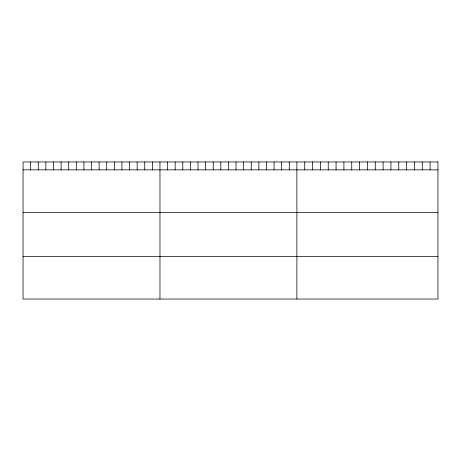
<?xml version="1.0" encoding="UTF-8"?>
<svg xmlns="http://www.w3.org/2000/svg" width="461" height="461" viewBox="0 0 461 461"><rect width="100%" height="100%" fill="white"/><g stroke="black" fill="none" stroke-linecap="round" stroke-linejoin="round"><path stroke-width="0.69" d="M23.05 169.867L437.95 169.867M23.05 212.492L437.95 212.492M23.05 256.414L437.95 256.414M430.113 161.961L430.113 169.867M422.276 161.961L422.276 169.867M414.439 161.961L414.439 169.867M406.602 161.961L406.602 169.867M398.765 161.961L398.765 169.867M390.928 161.961L390.928 169.867M383.091 161.961L383.091 169.867M375.254 161.961L375.254 169.867M367.417 161.961L367.417 169.867M359.58 161.961L359.58 169.867M351.743 161.961L351.743 169.867M343.906 161.961L343.906 169.867M336.069 161.961L336.069 169.867M328.232 161.961L328.232 169.867M320.395 161.961L320.395 169.867M312.558 161.961L312.558 169.867M304.721 161.961L304.721 169.867M296.884 161.961L296.884 299.039M289.278 161.961L289.278 169.867M281.671 161.961L281.671 169.867M274.065 161.961L274.065 169.867M266.458 161.961L266.458 169.867M258.851 161.961L258.851 169.867M251.245 161.961L251.245 169.867M243.639 161.961L243.639 169.867M236.032 161.961L236.032 169.867M228.425 161.961L228.425 169.867M220.819 161.961L220.819 169.867M213.213 161.961L213.213 169.867M205.606 161.961L205.606 169.867M198 161.961L198 169.867M190.393 161.961L190.393 169.867M182.787 161.961L182.787 169.867M175.18 161.961L175.18 169.867M167.574 161.961L167.574 169.867M159.967 161.961L159.967 299.039M152.361 161.961L152.361 169.867M144.754 161.961L144.754 169.867M137.148 161.961L137.148 169.867M129.541 161.961L129.541 169.867M121.934 161.961L121.934 169.867M114.328 161.961L114.328 169.867M106.722 161.961L106.722 169.867M99.115 161.961L99.115 169.867M91.509 161.961L91.509 169.867M83.902 161.961L83.902 169.867M76.296 161.961L76.296 169.867M68.689 161.961L68.689 169.867M61.083 161.961L61.083 169.867M53.476 161.961L53.476 169.867M45.87 161.961L45.87 169.867M38.263 161.961L38.263 169.867M30.657 161.961L30.657 169.867M437.95 161.961L23.05 161.961L23.05 299.039L437.95 299.039L437.95 161.961"/></g></svg>
